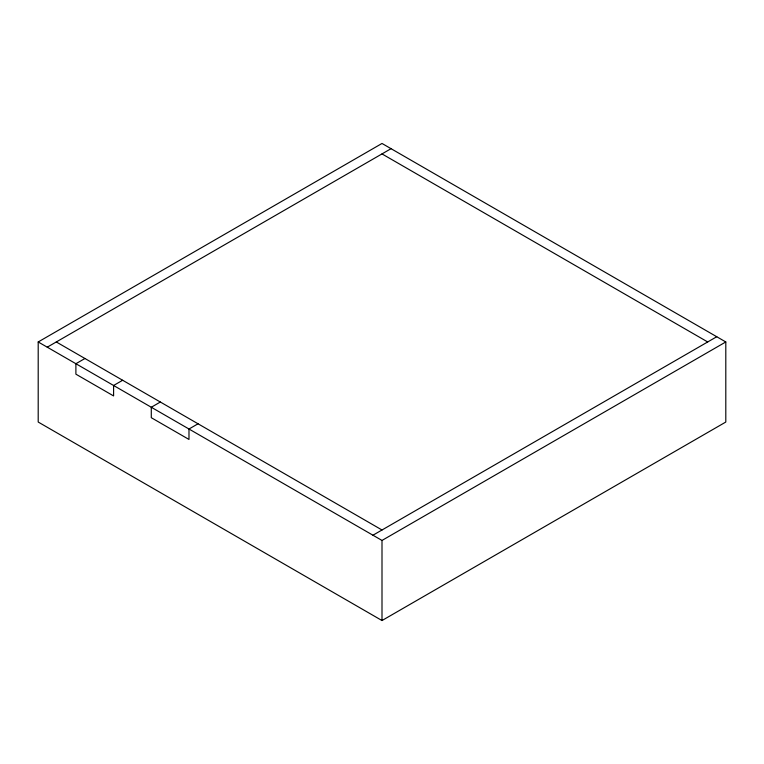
<?xml version="1.0" encoding="UTF-8"?>
<svg xmlns="http://www.w3.org/2000/svg" width="764" height="764" viewBox="0 0 764 764"><rect width="100%" height="100%" fill="white"/><g stroke="black" fill="none" stroke-linecap="round" stroke-linejoin="round"><path stroke-width="1.15" d="M38.2 341.957L382 143.46L725.8 341.957L725.8 422.043L382 620.54L38.2 422.043L38.2 341.957L382 540.444L725.8 341.957M47.244 347.181L391.044 148.684M84.947 358.497L75.894 363.721L75.894 374.169L113.597 395.933L113.597 385.486L122.641 380.262M160.335 402.026L151.291 407.25L151.291 417.698L188.985 439.453L188.985 429.015L198.038 423.791M372.956 535.22L716.756 336.733M382 153.908L707.703 341.957M56.297 341.957L382 529.996M382 540.444L382 620.54"/></g></svg>
